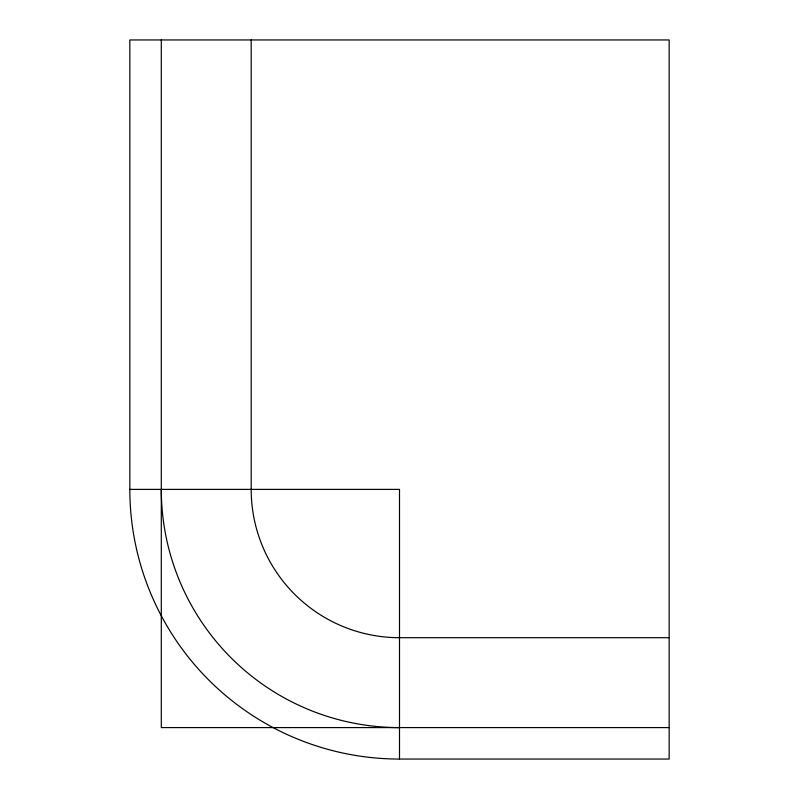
<?xml version="1.0" encoding="UTF-8"?>
<svg xmlns="http://www.w3.org/2000/svg" width="799" height="799" viewBox="0 0 799 799"><rect width="100%" height="100%" fill="white"/><g stroke="black" fill="none" stroke-linecap="round" stroke-linejoin="round"><path stroke-width="1.2" d="M129.838 489.387L399.5 489.387L399.5 759.05L669.163 759.05L669.163 39.95L129.838 39.95L129.838 489.387A269.663 269.663 0 0 0 399.5 759.05M669.163 637.702L399.5 637.702A148.314 148.314 0 0 1 251.186 489.387L251.186 39.95M669.163 727.589L161.298 727.589L161.298 39.95M399.5 727.589A238.202 238.202 0 0 1 161.298 489.387"/></g></svg>
